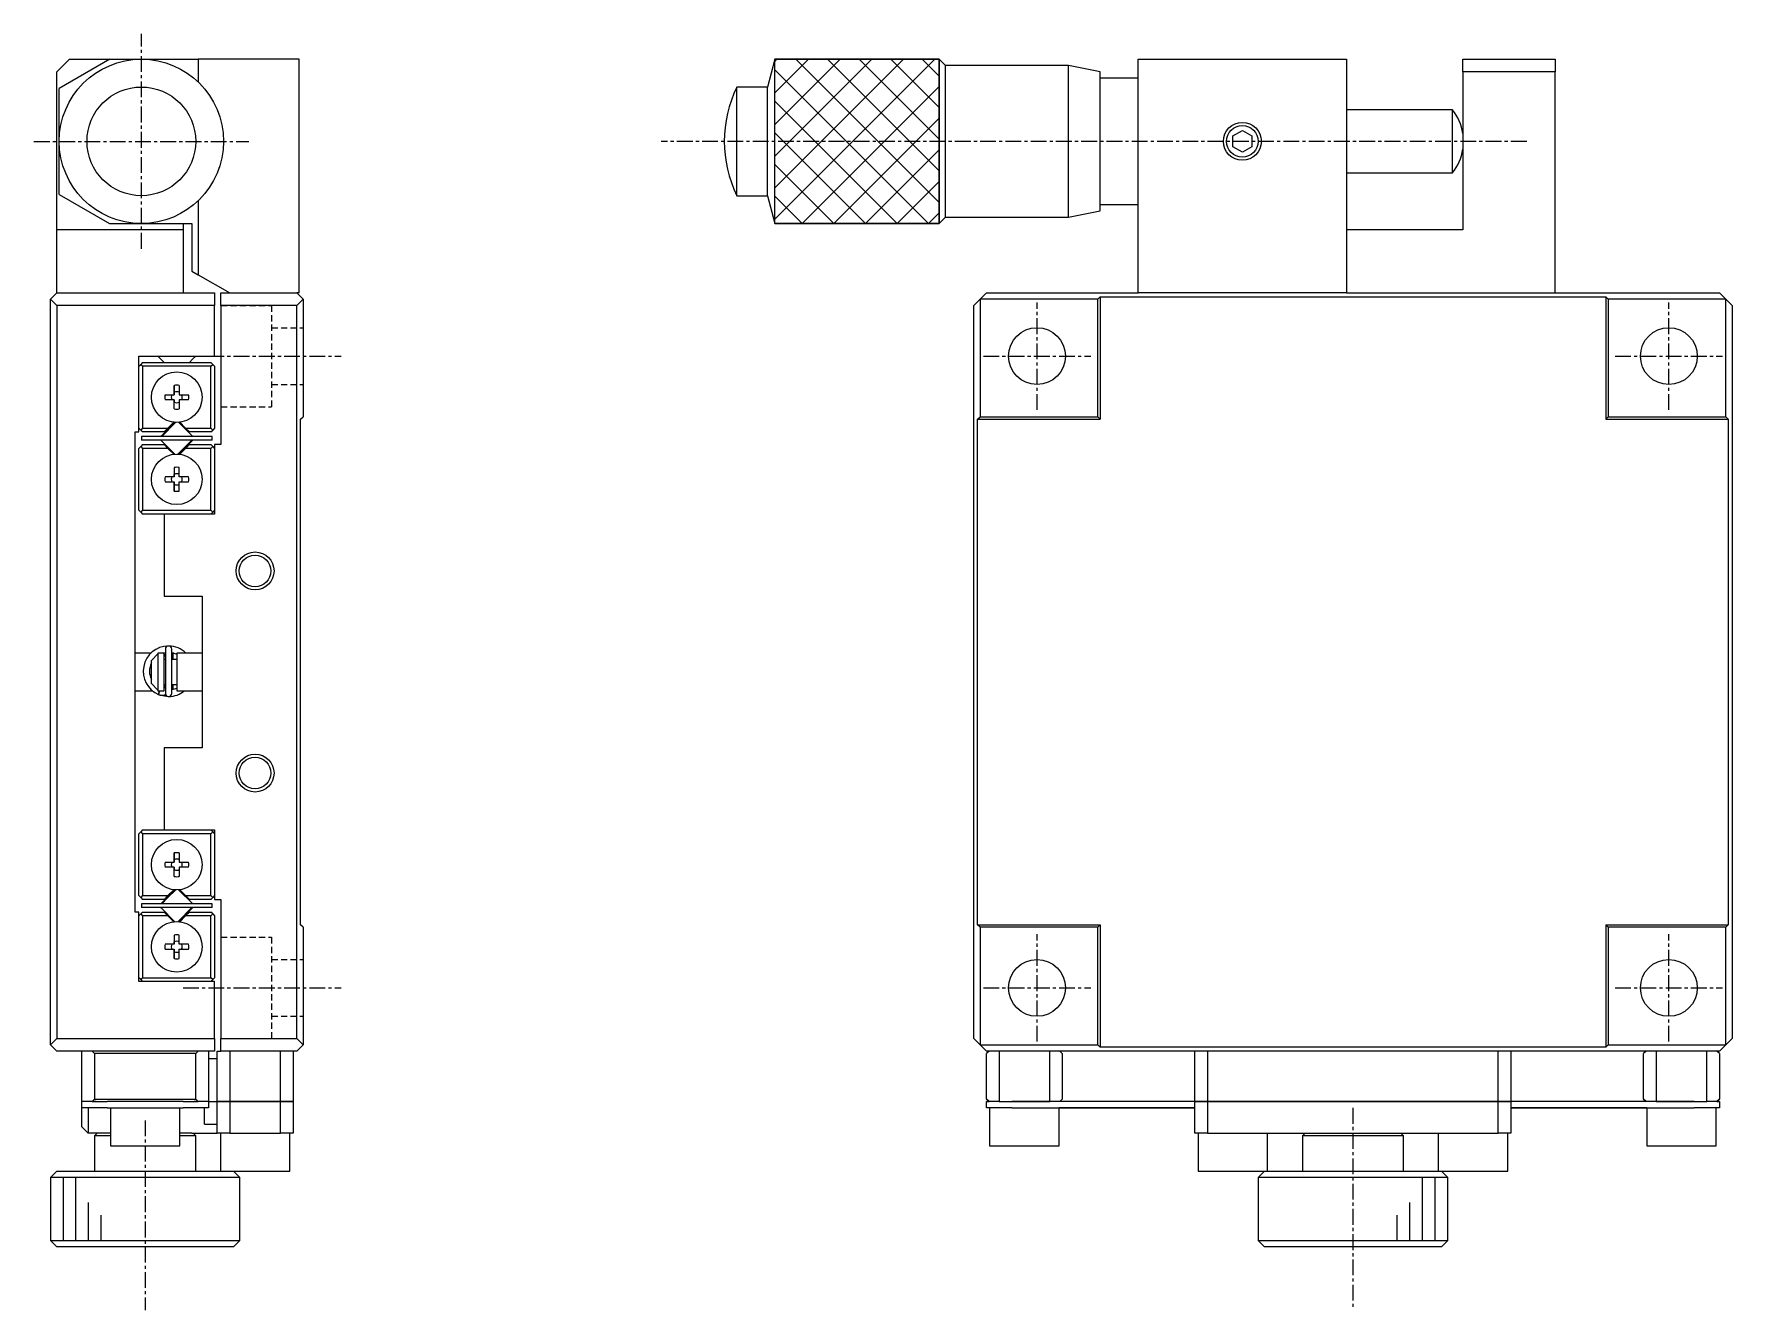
# Model space of a CAD drawing. Extents: x 10 to 365, y 10 to 250.
# Drawn here: x 230.7 to 365.1, y 96 to 197 of the extents above; entities that cross this region are included whole.
import ezdxf

# ---------------------------------------------------------------- set-up
doc = ezdxf.new("R2010")
doc.units = 0
doc.linetypes.add('CENTER', pattern=[2, 1.25, -0.25, 0.25, -0.25])
doc.linetypes.add('DASHED', pattern=[0.75, 0.5, -0.25])
doc.layers.get('0').update_dxf_attribs({"linetype": 'CONTINUOUS'})
doc.layers.add('CENTER', color=1, linetype='CENTER')

msp = doc.modelspace()

# ---------------------------------------------------------------- linework, layer by layer
at = {"color": 7, "linetype": 'CONTINUOUS'}
for p, q in [((233.5, 195), (232.5, 194)), ((236.7, 195), (232.7, 192.690599)), ((233.5, 195), (236.7, 195)), ((236.7, 195), (239.2, 195)), ((239.2, 195), (243.7, 195)), ((243.7, 195), (243.7, 193.190416)), ((251.7, 195), (243.7, 195)), ((251.7, 176.5), (251.7, 195)), ((289.331259, 194.999999), (288.741771, 192.8)), ((289.331259, 182.000001), (289.331259, 194.999999)), ((302.33126, 194.999999), (289.331259, 194.999999)), ((289.331259, 194.999999), (302.33126, 194.999999)), ((289.331259, 182.000001), (289.331259, 194.999999)), ((302.33126, 182.000001), (302.33126, 194.999999)), ((302.831262, 194.499996), (302.33126, 194.999999)), ((302.33126, 194.999999), (302.33126, 182.000001)), ((318.081266, 195), (334.581266, 195)), ((318.081266, 176.5), (318.081266, 195)), ((334.581266, 195), (334.581266, 176.5)), ((343.781266, 195), (351.081266, 195)), ((343.781266, 194), (343.781266, 195)), ((351.081266, 195), (351.081266, 194)), ((232.5, 181.5), (232.5, 194)), ((302.831262, 182.500004), (302.831262, 194.499996)), ((312.581267, 194.499996), (302.831262, 194.499996)), ((312.581267, 182.500004), (312.581267, 194.499996)), ((315.081266, 193.999997), (312.581267, 194.499996)), ((315.081266, 183.000003), (315.081266, 193.999997)), ((343.781266, 194), (343.781266, 181.5)), ((351.081266, 194), (343.781266, 194)), ((351.081266, 176.5), (351.081266, 194)), ((232.7, 188.5), (232.7, 192.690599)), ((286.33126, 184.2), (286.33126, 192.8)), ((288.741771, 192.8), (286.33126, 192.8)), ((288.741771, 184.2), (288.741771, 192.8)), ((318.081266, 193.5), (315.081266, 193.5)), ((342.953757, 190.999996), (334.581266, 190.999996)), ((342.953757, 186.000004), (342.953757, 190.999996)), ((232.7, 184.294229), (232.7, 188.5)), ((325.581266, 188.933013), (326.331266, 189.366025)), ((325.581266, 188.066987), (325.581266, 188.933013)), ((326.331266, 189.366025), (327.081266, 188.933013)), ((327.081266, 188.933013), (327.081266, 188.066987)), ((326.331266, 187.633975), (325.581266, 188.066987)), ((327.081266, 188.066987), (326.331266, 187.633975)), ((334.581266, 186.000004), (342.953757, 186.000004)), ((232.7, 184.294229), (236.673721, 182)), ((286.33126, 184.2), (288.741771, 184.2)), ((288.741771, 184.2), (289.331259, 182.000001)), ((243.7, 183.809584), (243.7, 177.943376)), ((312.581267, 182.500004), (315.081266, 183.000003)), ((315.081266, 183.5), (318.081266, 183.5)), ((242.5, 181.5), (232.5, 181.5)), ((232.5, 176.5), (232.5, 181.5)), ((236.673721, 182), (239.2, 182)), ((239.2, 182), (243.2, 182)), ((242.5, 182), (242.5, 181.5)), ((242.5, 181.5), (242.5, 176.5)), ((243.2, 182), (243.2, 178.232051)), ((289.331259, 182.000001), (302.33126, 182.000001)), ((302.33126, 182.000001), (289.331259, 182.000001)), ((302.33126, 182.000001), (302.831262, 182.500004)), ((302.831262, 182.500004), (312.581267, 182.500004)), ((343.781266, 181.5), (334.581266, 181.5)), ((243.2, 178.232051), (243.7, 177.943376)), ((243.7, 177.943376), (246.2, 176.5)), ((232.5, 176.5), (232, 176)), ((232.5, 176.5), (245, 176.5)), ((245, 176.5), (245, 175.5)), ((245.5, 176.5), (251.5, 176.5)), ((245.5, 175.5), (245.5, 176.5)), ((251.7, 176.5), (251.5, 176.5)), ((251.5, 176.5), (252, 176)), ((306.081266, 176.5), (305.581266, 176)), ((306.081266, 176.5), (318.081266, 176.5)), ((314.881266, 176), (315.081266, 176.2)), ((315.081266, 176.2), (355.081266, 176.2)), ((315.081266, 176.2), (315.081266, 166.5)), ((334.581266, 176.5), (318.081266, 176.5)), ((334.581266, 176.5), (364.081266, 176.5)), ((355.081266, 176.2), (355.281266, 176)), ((355.081266, 176.2), (355.081266, 166.5)), ((364.581266, 176), (364.081266, 176.5)), ((232, 176), (232.5, 175.5)), ((232, 117), (232, 176)), ((232.5, 175.5), (232.5, 117.5)), ((245, 175.5), (232.5, 175.5)), ((245, 171.5), (245, 175.5)), ((245.5, 175.5), (245.5, 164.5)), ((251.5, 175.5), (245.5, 175.5)), ((252, 176), (251.5, 175.5)), ((251.5, 117.5), (251.5, 175.5)), ((252, 176), (252, 166.7)), ((305.581266, 176), (305.081266, 175.5)), ((305.081266, 117.5), (305.081266, 175.5)), ((305.581266, 176), (305.581266, 166.7)), ((314.881266, 176), (305.581266, 176)), ((314.881266, 166.7), (314.881266, 176)), ((364.581266, 176), (355.281266, 176)), ((355.281266, 176), (355.281266, 166.7)), ((364.581266, 166.7), (364.581266, 176)), ((365.081266, 175.5), (364.581266, 176)), ((365.081266, 175.5), (365.081266, 117.5)), ((239, 171.5), (245, 171.5)), ((239, 165.5), (239, 171.5)), ((239, 170.7), (239.15, 170.85)), ((239.3, 171), (239.15, 170.85)), ((239.15, 170.85), (239.3, 170.7)), ((239.3, 171), (244.7, 171)), ((239.3, 170.7), (239.3, 165.8)), ((244.7, 170.7), (239.3, 170.7)), ((240.5, 171.5), (240.75, 171.25)), ((240.75, 171.25), (241, 171)), ((243, 171), (243.25, 171.25)), ((243.25, 171.25), (243.5, 171.5)), ((244.85, 170.85), (244.7, 171)), ((244.7, 170.7), (244.85, 170.85)), ((244.7, 165.8), (244.7, 170.7)), ((244.85, 170.85), (245, 170.7)), ((245, 170.7), (245, 165.8)), ((241.071291, 168.45), (241.8, 168.45)), ((241.8, 168.05), (241.071291, 168.05)), ((241.8, 168.45), (241.8, 169.178709)), ((241.8, 169.178709), (241.8, 168.636392)), ((241.8, 168.636392), (241.8, 168.45)), ((241.8, 167.321291), (241.8, 168.05)), ((241.8, 168.05), (241.8, 167.863608)), ((242.2, 169.178709), (242.2, 168.45)), ((242.2, 168.45), (242.928709, 168.45)), ((242.928709, 168.05), (242.2, 168.05)), ((242.2, 168.05), (242.2, 167.321291)), ((241.8, 167.321291), (241.8, 167.863608)), ((251.8, 166.5), (252, 166.7)), ((305.381266, 166.5), (305.581266, 166.7)), ((305.581266, 166.7), (314.881266, 166.7)), ((315.081266, 166.5), (314.881266, 166.7)), ((355.081266, 166.5), (355.281266, 166.7)), ((355.281266, 166.7), (364.581266, 166.7)), ((364.581266, 166.7), (364.781266, 166.5)), ((238.7, 165.5), (239, 165.5)), ((238.7, 127.5), (238.7, 165.5)), ((239.15, 165.65), (239, 165.8)), ((239.3, 165.8), (239.15, 165.65)), ((239.15, 165.65), (239.3, 165.5)), ((239.3, 165.8), (241.297398, 165.8)), ((240.997398, 165.5), (239.3, 165.5)), ((241.823223, 166.237437), (240.762563, 165.176777)), ((240.806497, 165.15), (241.893934, 166.237437)), ((240.997398, 165.5), (241.297398, 165.8)), ((241.297398, 165.8), (241.761651, 166.264253)), ((243.237437, 165.176777), (242.176777, 166.237437)), ((242.238349, 166.264253), (242.702602, 165.8)), ((242.702602, 165.8), (244.7, 165.8)), ((242.702602, 165.8), (243.002602, 165.5)), ((244.7, 165.5), (243.002602, 165.5)), ((244.85, 165.65), (244.7, 165.8)), ((244.7, 165.5), (244.85, 165.65)), ((245, 165.8), (244.85, 165.65)), ((251.8, 126.5), (251.8, 166.5)), ((305.381266, 126.5), (305.381266, 166.5)), ((305.381266, 166.5), (315.081266, 166.5)), ((355.081266, 166.5), (364.781266, 166.5)), ((364.781266, 166.5), (364.781266, 126.5)), ((239, 164.2), (239.15, 164.35)), ((239, 159.3), (239, 164.2)), ((239.3, 164.5), (239.15, 164.35)), ((239.15, 164.35), (239.3, 164.2)), ((239.2, 165.15), (239.2, 164.85)), ((244.8, 165.15), (239.2, 165.15)), ((244.8, 164.85), (239.2, 164.85)), ((239.3, 164.5), (240.997398, 164.5)), ((239.3, 164.2), (239.3, 159.3)), ((241.297398, 164.2), (239.3, 164.2)), ((240.762563, 164.823223), (241.823223, 163.762563)), ((241.297398, 164.2), (240.997398, 164.5)), ((241.761651, 163.735747), (241.297398, 164.2)), ((242.671751, 164.328249), (242.106066, 163.762563)), ((242.176777, 163.762563), (243.237437, 164.823223)), ((242.702602, 164.2), (242.238349, 163.735747)), ((243.193503, 164.85), (242.671751, 164.328249)), ((243.002602, 164.5), (242.702602, 164.2)), ((244.7, 164.2), (242.702602, 164.2)), ((243.002602, 164.5), (244.7, 164.5)), ((244.85, 164.35), (244.7, 164.5)), ((244.7, 164.2), (244.85, 164.35)), ((244.7, 159.3), (244.7, 164.2)), ((244.8, 164.85), (244.8, 165.15)), ((244.85, 164.35), (245, 164.2)), ((245, 164.5), (245, 159)), ((245.5, 164.5), (245, 164.5)), ((241.8, 162.678709), (241.8, 161.95)), ((241.8, 162.678709), (241.8, 162.136392)), ((242.2, 161.95), (242.2, 162.678709)), ((241.8, 161.95), (241.071291, 161.95)), ((241.071291, 161.55), (241.8, 161.55)), ((241.8, 161.95), (241.8, 162.136392)), ((241.8, 161.55), (241.8, 160.821291)), ((241.8, 161.363608), (241.8, 161.55)), ((241.8, 160.821291), (241.8, 161.363608)), ((242.928709, 161.95), (242.2, 161.95)), ((242.2, 160.821291), (242.2, 161.55)), ((242.2, 161.55), (242.928709, 161.55)), ((239.15, 159.15), (239, 159.3)), ((239.3, 159.3), (239.15, 159.15)), ((239.15, 159.15), (239.3, 159)), ((239.3, 159.3), (244.7, 159.3)), ((241, 159), (239.3, 159)), ((241, 159), (241, 152.5)), ((245, 159), (241, 159)), ((244.85, 159.15), (244.7, 159.3)), ((244.7, 159), (244.85, 159.15)), ((245, 159.3), (244.85, 159.15)), ((241, 152.5), (244, 152.5)), ((244, 152.5), (244, 140.5)), ((239.965512, 148), (238.7, 148)), ((240, 147.416515), (240.5, 147.945683)), ((240.5, 148), (240.5, 147.945683)), ((241, 148), (240.5, 148)), ((240.5, 147.945683), (240.5, 145.054317)), ((240.619726, 148.41795), (240.559918, 148.395328)), ((240.936083, 148.000326), (241.097616, 148.037079)), ((241, 145), (241, 148)), ((241.000039, 147.904631), (241.097626, 147.705135)), ((241.097626, 148.306982), (241.097626, 144.806982)), ((241.597626, 144.806982), (241.597626, 148.306982)), ((241.597642, 148.036807), (242.00002, 147.9089)), ((241.7, 148), (241.7, 147.5)), ((241.759048, 148), (241.7, 148)), ((242, 148), (242, 145)), ((244, 148), (242, 148)), ((240, 145.583485), (240, 147.416515)), ((241.097626, 147.5), (241, 147.5)), ((241.097626, 147.5), (241, 147.5)), ((241.7, 147.5), (241.597626, 147.5)), ((242, 147.5), (241.597626, 147.5)), ((240.5, 145.054317), (240, 145.583485)), ((241, 145.5), (241.097626, 145.5)), ((241, 145.5), (241.097626, 145.5)), ((241.097626, 145.408829), (241.000025, 145.209323)), ((241.597626, 145.5), (241.7, 145.5)), ((241.597626, 145.5), (242, 145.5)), ((242.000013, 145.205314), (241.597653, 145.076912)), ((241.7, 145.5), (241.7, 145.098367)), ((238.7, 145), (240.09524, 145)), ((240.478625, 144.756885), (240.557572, 144.720874)), ((240.5, 145.054317), (240.5, 145)), ((240.5, 145), (241, 145)), ((240.551078, 144.723583), (240.638767, 145.006774)), ((240.556057, 144.736656), (240.555861, 144.729621)), ((240.555861, 144.729621), (240.556443, 144.724247)), ((240.557031, 144.745299), (240.556057, 144.736656)), ((240.556443, 144.724247), (240.557799, 144.720577)), ((240.558773, 144.755485), (240.557031, 144.745299)), ((240.557799, 144.720577), (240.559918, 144.718636)), ((240.561272, 144.767136), (240.558773, 144.755485)), ((240.559918, 144.718636), (240.5925, 144.705584)), ((240.564508, 144.780165), (240.561272, 144.767136)), ((240.568456, 144.794471), (240.564508, 144.780165)), ((240.573087, 144.809946), (240.568456, 144.794471)), ((240.578366, 144.826473), (240.573087, 144.809946)), ((240.584252, 144.843927), (240.578366, 144.826473)), ((240.590701, 144.862174), (240.584252, 144.843927)), ((240.597663, 144.881076), (240.590701, 144.862174)), ((240.5925, 144.705584), (240.627517, 144.693493)), ((240.605086, 144.90049), (240.597663, 144.881076)), ((240.612914, 144.920268), (240.605086, 144.90049)), ((240.621086, 144.94026), (240.612914, 144.920268)), ((240.615622, 144.697022), (241.318087, 144.558496)), ((240.629542, 144.960314), (240.621086, 144.94026)), ((240.627517, 144.693493), (240.663085, 144.683168)), ((240.638216, 144.980278), (240.629542, 144.960314)), ((240.647043, 145), (240.638216, 144.980278)), ((240.663085, 144.683168), (240.699115, 144.674634)), ((240.699115, 144.674634), (240.735517, 144.66791)), ((240.735517, 144.66791), (240.772203, 144.663012)), ((240.772203, 144.663012), (240.809083, 144.659953)), ((240.809083, 144.659953), (240.846067, 144.658738)), ((240.846067, 144.658738), (240.883064, 144.659371)), ((240.883064, 144.659371), (240.919984, 144.66185)), ((240.919984, 144.66185), (240.956736, 144.666169)), ((240.956736, 144.666169), (240.993232, 144.672317)), ((240.993232, 144.672317), (241.029381, 144.680279)), ((241.029381, 144.680279), (241.065096, 144.690037)), ((241.065096, 144.690037), (241.100289, 144.701566)), ((241.100289, 144.701566), (241.118057, 144.708138)), ((242, 145), (244, 145)), ((241, 140.5), (241, 134)), ((244, 140.5), (241, 140.5)), ((239, 133.7), (239.15, 133.85)), ((239, 128.8), (239, 133.7)), ((239.3, 134), (239.15, 133.85)), ((239.15, 133.85), (239.3, 133.7)), ((239.3, 134), (241, 134)), ((239.3, 133.7), (239.3, 128.8)), ((244.7, 133.7), (239.3, 133.7)), ((241, 134), (245, 134)), ((244.85, 133.85), (244.7, 134)), ((244.7, 133.7), (244.85, 133.85)), ((244.7, 128.8), (244.7, 133.7)), ((244.85, 133.85), (245, 133.7)), ((245, 134), (245, 128.5)), ((241.8, 131.45), (241.8, 132.178709)), ((241.8, 132.178709), (241.8, 131.636392)), ((242.2, 132.178709), (242.2, 131.45)), ((241.071291, 131.45), (241.8, 131.45)), ((241.8, 131.05), (241.071291, 131.05)), ((241.8, 131.636392), (241.8, 131.45)), ((241.8, 130.321291), (241.8, 131.05)), ((241.8, 131.05), (241.8, 130.863608)), ((241.8, 130.321291), (241.8, 130.863608)), ((242.2, 131.45), (242.928709, 131.45)), ((242.928709, 131.05), (242.2, 131.05)), ((242.2, 131.05), (242.2, 130.321291)), ((241.823223, 129.237437), (240.762563, 128.176777)), ((241.297398, 128.8), (241.761651, 129.264253)), ((241.328249, 128.671751), (241.893934, 129.237437)), ((243.237437, 128.176777), (242.176777, 129.237437)), ((242.238349, 129.264253), (242.702602, 128.8)), ((239.15, 128.65), (239, 128.8)), ((239.3, 128.8), (239.15, 128.65)), ((239.15, 128.65), (239.3, 128.5)), ((239.2, 128.15), (239.2, 127.85)), ((244.8, 128.15), (239.2, 128.15)), ((244.8, 127.85), (239.2, 127.85)), ((239.3, 128.8), (241.297398, 128.8)), ((240.997398, 128.5), (239.3, 128.5)), ((240.762563, 127.823223), (241.823223, 126.762563)), ((240.806497, 128.15), (241.328249, 128.671751)), ((240.997398, 128.5), (241.297398, 128.8)), ((243.193503, 127.85), (242.106066, 126.762563)), ((242.176777, 126.762563), (243.237437, 127.823223)), ((242.702602, 128.8), (243.002602, 128.5)), ((242.702602, 128.8), (244.7, 128.8)), ((244.7, 128.5), (243.002602, 128.5)), ((244.85, 128.65), (244.7, 128.8)), ((244.7, 128.5), (244.85, 128.65)), ((244.8, 127.85), (244.8, 128.15)), ((245, 128.8), (244.85, 128.65)), ((245, 128.5), (245.5, 128.5)), ((245.5, 128.5), (245.5, 117.5)), ((239, 127.5), (238.7, 127.5)), ((239, 122), (239, 127.5)), ((239, 127.2), (239.15, 127.35)), ((239.3, 127.5), (239.15, 127.35)), ((239.15, 127.35), (239.3, 127.2)), ((239.3, 127.5), (240.997398, 127.5)), ((239.3, 127.2), (239.3, 122.3)), ((241.297398, 127.2), (239.3, 127.2)), ((241.297398, 127.2), (240.997398, 127.5)), ((241.761651, 126.735747), (241.297398, 127.2)), ((242.702602, 127.2), (242.238349, 126.735747)), ((243.002602, 127.5), (242.702602, 127.2)), ((244.7, 127.2), (242.702602, 127.2)), ((243.002602, 127.5), (244.7, 127.5)), ((244.85, 127.35), (244.7, 127.5)), ((244.7, 127.2), (244.85, 127.35)), ((244.7, 122.3), (244.7, 127.2)), ((244.85, 127.35), (245, 127.2)), ((245, 127.2), (245, 122.3)), ((252, 126.3), (251.8, 126.5)), ((305.581266, 126.3), (305.381266, 126.5)), ((305.381266, 126.5), (315.081266, 126.5)), ((314.881266, 126.3), (315.081266, 126.5)), ((315.081266, 126.5), (315.081266, 116.8)), ((355.081266, 126.5), (355.081266, 116.8)), ((355.281266, 126.3), (355.081266, 126.5)), ((355.081266, 126.5), (364.781266, 126.5)), ((364.781266, 126.5), (364.581266, 126.3)), ((241.8, 125.678709), (241.8, 124.95)), ((241.8, 125.678709), (241.8, 125.136392)), ((241.8, 124.95), (241.8, 125.136392)), ((242.2, 124.95), (242.2, 125.678709)), ((252, 126.3), (252, 117)), ((305.581266, 126.3), (305.581266, 117)), ((314.881266, 126.3), (305.581266, 126.3)), ((314.881266, 117), (314.881266, 126.3)), ((355.281266, 126.3), (355.281266, 117)), ((364.581266, 126.3), (355.281266, 126.3)), ((364.581266, 117), (364.581266, 126.3)), ((241.8, 124.95), (241.071291, 124.95)), ((241.071291, 124.55), (241.8, 124.55)), ((241.8, 124.55), (241.8, 123.821291)), ((241.8, 124.363608), (241.8, 124.55)), ((241.8, 123.821291), (241.8, 124.363608)), ((242.928709, 124.95), (242.2, 124.95)), ((242.2, 123.821291), (242.2, 124.55)), ((242.2, 124.55), (242.928709, 124.55)), ((239.15, 122.15), (239, 122.3)), ((239.3, 122.3), (239.15, 122.15)), ((239.3, 122.3), (244.7, 122.3)), ((244.85, 122.15), (244.7, 122.3)), ((245, 122.3), (244.85, 122.15)), ((245, 122), (239, 122)), ((239.15, 122.15), (239.3, 122)), ((244.7, 122), (244.85, 122.15)), ((245, 117.5), (245, 122)), ((232.5, 117.5), (232, 117)), ((232, 117), (232.5, 116.5)), ((232.5, 117.5), (245, 117.5)), ((245, 117.5), (245, 116.5)), ((245.5, 117.5), (251.5, 117.5)), ((245.5, 116.5), (245.5, 117.5)), ((251.5, 117.5), (252, 117)), ((252, 117), (251.5, 116.5)), ((305.081266, 117.5), (305.581266, 117)), ((305.581266, 117), (314.881266, 117)), ((305.581266, 117), (306.081266, 116.5)), ((315.081266, 116.8), (314.881266, 117)), ((355.281266, 117), (355.081266, 116.8)), ((355.281266, 117), (364.581266, 117)), ((364.081266, 116.5), (364.581266, 117)), ((364.581266, 117), (365.081266, 117.5)), ((245, 116.5), (232.5, 116.5)), ((234.5, 112.5), (234.5, 116.5)), ((235.5, 116.3), (235.3, 116.5)), ((235.5, 116.3), (235.5, 112.7)), ((243.5, 116.3), (235.5, 116.3)), ((243.7, 116.5), (243.5, 116.3)), ((243.5, 112.7), (243.5, 116.3)), ((244.5, 116.5), (244.5, 112.5)), ((244.5, 115.9), (245.2, 115.9)), ((245.2, 112.5), (245.2, 116.5)), ((245.2, 116.5), (245.5, 116.5)), ((251.5, 116.5), (245.5, 116.5)), ((246.2, 116.5), (246.2, 112.5)), ((250.2, 112.5), (250.2, 116.5)), ((251.2, 116.5), (251.2, 112.5)), ((306.281266, 116.5), (306.081266, 116.3)), ((364.081266, 116.5), (306.081266, 116.5)), ((306.081266, 112.7), (306.081266, 116.3)), ((307.081266, 116.5), (307.081266, 112.5)), ((311.081266, 112.5), (311.081266, 116.5)), ((312.081266, 116.3), (311.881266, 116.5)), ((312.081266, 116.3), (312.081266, 112.7)), ((355.081266, 116.8), (315.081266, 116.8)), ((322.581266, 112.5), (322.581266, 116.5)), ((323.581266, 116.5), (323.581266, 112.5)), ((346.581266, 112.5), (346.581266, 116.5)), ((347.581266, 116.5), (347.581266, 112.5)), ((358.281266, 116.5), (358.081266, 116.3)), ((358.081266, 112.7), (358.081266, 116.3)), ((359.081266, 116.5), (359.081266, 112.5)), ((363.081266, 112.5), (363.081266, 116.5)), ((364.081266, 116.3), (363.881266, 116.5)), ((364.081266, 116.3), (364.081266, 112.7)), ((235.3, 112.5), (234.5, 112.5)), ((234.5, 112), (234.5, 112.5)), ((234.5, 110.5), (234.5, 112)), ((236.5, 112), (234.5, 112)), ((235, 112), (235, 110)), ((235.3, 112.5), (235.5, 112.7)), ((235.62822, 112.5), (235.3, 112.5)), ((235.3, 112.5), (235.62822, 112.5)), ((235.5, 112.7), (243.5, 112.7)), ((235.62822, 112.5), (236.5, 112.5)), ((241, 112.5), (236.5, 112.5)), ((236.5, 112), (242.5, 112)), ((236.75, 112), (236.75, 109)), ((242.5, 112.5), (241, 112.5)), ((242.25, 109), (242.25, 112)), ((242.5, 112.5), (243.37178, 112.5)), ((244.5, 112), (242.5, 112)), ((243.7, 112.5), (243.37178, 112.5)), ((243.37178, 112.5), (243.7, 112.5)), ((243.5, 112.7), (243.7, 112.5)), ((244.5, 112.5), (243.7, 112.5)), ((244.2, 110.7), (244.2, 112)), ((244.5, 112.5), (245.2, 112.5)), ((244.5, 112.5), (244.5, 112)), ((245.2, 110), (245.2, 112.5)), ((245.2, 112.5), (246.2, 112.5)), ((246.2, 112.5), (245.2, 112.5)), ((246.2, 112.5), (246.2, 110)), ((250.2, 112.5), (246.2, 112.5)), ((246.2, 112.5), (250.2, 112.5)), ((250.2, 110), (250.2, 112.5)), ((250.2, 112.5), (251.2, 112.5)), ((251.2, 112.5), (250.2, 112.5)), ((251.2, 112.5), (251.2, 110)), ((306.081266, 112.7), (306.281266, 112.5)), ((306.281266, 112.5), (306.081266, 112.7)), ((306.081266, 112), (306.081266, 112.5)), ((306.081266, 112.5), (306.281266, 112.5)), ((308.081266, 112), (306.081266, 112)), ((306.331266, 112), (306.081266, 112)), ((307.081266, 112.5), (306.281266, 112.5)), ((306.331266, 112), (306.331266, 109)), ((307.081266, 112.5), (308.081266, 112.5)), ((308.081266, 112.5), (311.081266, 112.5)), ((311.081266, 112.5), (308.081266, 112.5)), ((308.081266, 112), (322.581266, 112)), ((322.581266, 112.5), (311.081266, 112.5)), ((322.581266, 112), (311.831266, 112)), ((311.831266, 109), (311.831266, 112)), ((311.881266, 112.5), (312.081266, 112.7)), ((312.081266, 112.7), (311.881266, 112.5)), ((322.581266, 110), (322.581266, 112.5)), ((322.581266, 112.5), (323.581266, 112.5)), ((323.581266, 112.5), (322.581266, 112.5)), ((323.581266, 112.5), (323.581266, 110)), ((346.581266, 112.5), (323.581266, 112.5)), ((323.581266, 112.5), (346.581266, 112.5)), ((346.581266, 110), (346.581266, 112.5)), ((346.581266, 112.5), (347.581266, 112.5)), ((347.581266, 112.5), (346.581266, 112.5)), ((347.581266, 112.5), (347.581266, 110)), ((359.081266, 112.5), (347.581266, 112.5)), ((347.581266, 112), (362.081266, 112)), ((358.331266, 112), (347.581266, 112)), ((358.081266, 112.7), (358.281266, 112.5)), ((358.281266, 112.5), (358.081266, 112.7)), ((358.331266, 112), (358.331266, 109)), ((359.081266, 112.5), (362.081266, 112.5)), ((362.081266, 112.5), (359.081266, 112.5)), ((362.081266, 112.5), (363.081266, 112.5)), ((364.081266, 112), (362.081266, 112)), ((363.881266, 112.5), (363.081266, 112.5)), ((364.081266, 112), (363.831266, 112)), ((363.831266, 109), (363.831266, 112)), ((363.881266, 112.5), (364.081266, 112.7)), ((364.081266, 112.7), (363.881266, 112.5)), ((363.881266, 112.5), (364.081266, 112.5)), ((364.081266, 112.5), (364.081266, 112)), ((235, 110), (234.5, 110.5)), ((244.2, 110.7), (245.2, 110.7)), ((236.75, 110), (235, 110)), ((235.7, 110), (235.5, 109.8)), ((236.75, 109.8), (235.5, 109.8)), ((235.5, 109.8), (235.5, 107)), ((236.75, 109), (242.25, 109)), ((243.2, 110), (242.25, 110)), ((243.5, 109.8), (242.25, 109.8)), ((243.2, 110), (245.2, 110)), ((243.5, 109.8), (243.3, 110)), ((243.5, 107), (243.5, 109.8)), ((246.2, 110), (245.2, 110)), ((245.45, 110), (245.45, 107)), ((246.2, 110), (250.2, 110)), ((251.2, 110), (250.2, 110)), ((250.95, 107), (250.95, 110)), ((306.331266, 109), (311.831266, 109)), ((323.581266, 110), (322.581266, 110)), ((322.831266, 110), (322.831266, 107)), ((323.581266, 110), (346.581266, 110)), ((328.331266, 107), (328.331266, 110)), ((331.281266, 110), (331.081266, 109.8)), ((335.081266, 109.8), (331.081266, 109.8)), ((331.081266, 109.8), (331.081266, 107)), ((339.081266, 109.8), (335.081266, 109.8)), ((339.081266, 109.8), (338.881266, 110)), ((339.081266, 107), (339.081266, 109.8)), ((341.831266, 110), (341.831266, 107)), ((347.581266, 110), (346.581266, 110)), ((347.331266, 107), (347.331266, 110)), ((358.331266, 109), (363.831266, 109)), ((232.5, 107), (232, 106.5)), ((247, 106.5), (232, 106.5)), ((232, 106.5), (232, 101.5)), ((232.5, 107), (245.45015, 107)), ((245.45, 107), (250.95, 107)), ((247, 106.5), (246.5, 107)), ((247, 101.5), (247, 106.5)), ((322.831266, 107), (328.331266, 107)), ((328.081266, 107), (327.581266, 106.5)), ((335.081266, 106.5), (327.581266, 106.5)), ((327.581266, 106.5), (327.581266, 101.5)), ((328.331266, 107), (335.081266, 107)), ((335.081266, 107), (341.831266, 107)), ((342.581266, 106.5), (335.081266, 106.5)), ((341.831266, 107), (347.331266, 107)), ((342.581266, 106.5), (342.081266, 107)), ((342.581266, 101.5), (342.581266, 106.5)), ((232, 101.5), (247, 101.5)), ((232, 101.5), (232.5, 101)), ((246.5, 101), (232.5, 101)), ((246.5, 101), (247, 101.5)), ((327.581266, 101.5), (342.581266, 101.5)), ((327.581266, 101.5), (328.081266, 101)), ((342.081266, 101), (328.081266, 101)), ((342.081266, 101), (342.581266, 101.5))]:
    msp.add_line(p, q, dxfattribs=at)
at = {"color": 3, "linetype": 'CONTINUOUS'}
for p, q in [((289.331259, 194.831259), (289.499999, 194.999999)), ((289.331259, 192.331259), (291.999999, 194.999999)), ((289.331259, 189.831259), (294.499999, 194.999999)), ((289.331259, 187.331259), (296.999999, 194.999999)), ((289.331259, 184.831259), (299.499999, 194.999999)), ((289.331259, 182.331259), (301.999999, 194.999999)), ((291.000001, 194.999999), (302.33126, 183.66874)), ((293.500001, 194.999999), (302.33126, 186.16874)), ((296.000001, 194.999999), (302.33126, 188.66874)), ((298.500001, 194.999999), (302.33126, 191.16874)), ((301.000001, 194.999999), (302.33126, 193.66874)), ((289.331259, 194.168741), (301.499999, 182.000001)), ((291.500001, 182.000001), (302.33126, 192.83126)), ((289.331259, 191.668741), (298.999999, 182.000001)), ((294.000001, 182.000001), (302.33126, 190.33126)), ((289.331259, 189.168741), (296.499999, 182.000001)), ((296.500001, 182.000001), (302.33126, 187.83126)), ((289.331259, 186.668741), (293.999999, 182.000001)), ((289.331259, 184.168741), (291.499999, 182.000001)), ((299.000001, 182.000001), (302.33126, 185.33126)), ((301.500001, 182.000001), (302.33126, 182.83126)), ((233, 106.5), (233, 101.5)), ((234, 106.5), (234, 101.5)), ((340.581266, 101.5), (340.581266, 106.5)), ((341.581266, 101.5), (341.581266, 106.5)), ((235, 104.5), (235, 101.5)), ((236, 103.5), (236, 101.5)), ((338.581266, 101.5), (338.581266, 103.5)), ((339.581266, 101.5), (339.581266, 104.5))]:
    msp.add_line(p, q, dxfattribs=at)
at = {"color": 3, "linetype": 'DASHED'}
for p, q in [((245.5, 175.5), (249.5, 175.5)), ((249.5, 175.5), (249.5, 167.5)), ((249.5, 173.75), (252, 173.75)), ((249.5, 169.25), (252, 169.25)), ((245.5, 167.5), (249.5, 167.5)), ((245.5, 125.5), (249.5, 125.5)), ((249.5, 125.5), (249.5, 117.5)), ((249.5, 123.75), (252, 123.75)), ((249.5, 119.25), (252, 119.25)), ((245.5, 117.5), (249.5, 117.5))]:
    msp.add_line(p, q, dxfattribs=at)
at = {"color": 7, "linetype": 'CONTINUOUS'}
for centre, radius in [((239.2, 188.5), 6.499999), ((239.2, 188.5), 4.3), ((326.331266, 188.5), 1.25), ((310.081266, 171.5), 2.25), ((360.081266, 171.5), 2.25), ((242, 168.25), 2), ((242, 161.75), 2), ((248.2, 154.5), 1.25), ((248.2, 138.5), 1.25), ((242, 131.25), 2), ((242, 124.75), 2), ((310.081266, 121.5), 2.25), ((360.081266, 121.5), 2.25)]:
    msp.add_circle(centre, radius, dxfattribs=at)
at = {"color": 3, "linetype": 'CONTINUOUS'}
for centre in [(326.331266, 188.5), (248.2, 154.5), (248.2, 138.5)]:
    msp.add_circle(centre, 1.5, dxfattribs=at)
at = {"color": 7, "linetype": 'CONTINUOUS'}
for centre, radius, start, end in [((295.07626, 188.500001), 9.745001, 153.816211, 206.183794), ((339.831261, 188.500001), 3.999997, 9.067999, 38.682182), ((339.831261, 188.500001), 3.999997, 321.317804, 350.932001), ((242, 168.25), 0.95, 167.846803, 192.153197), ((242, 168.25), 0.435085, 152.633517, 207.366483), ((242, 168.25), 0.95, 77.846803, 102.153197), ((242, 168.25), 0.435085, 62.633517, 117.366483), ((242, 168.25), 0.435085, 332.633517, 27.366483), ((242, 168.25), 0.95, 347.846803, 12.153197), ((242, 168.25), 0.435085, 242.633517, 297.366483), ((242, 168.25), 0.95, 257.846803, 282.153197), ((241.964645, 166.096016), 0.2, 126.858028, 135), ((242.035355, 166.096016), 0.2, 128.738756, 135), ((242.035355, 166.096016), 0.2, 45, 53.141972), ((240.903984, 165.035355), 0.2, 135, 145.024696), ((240.903984, 164.964645), 0.2, 214.975304, 225), ((243.096016, 165.035355), 0.2, 34.975304, 45), ((243.096016, 164.964645), 0.2, 315, 325.024696), ((242, 161.75), 0.95, 77.846803, 102.153197), ((241.964645, 163.903984), 0.2, 225, 233.141972), ((241.964645, 163.903984), 0.2, 308.738756, 315), ((242.035355, 163.903984), 0.2, 306.858028, 315), ((242, 161.75), 0.95, 167.846803, 192.153197), ((242, 161.75), 0.435085, 152.633517, 207.366483), ((242, 161.75), 0.435085, 62.633517, 117.366483), ((242, 161.75), 0.435085, 242.633517, 297.366483), ((242, 161.75), 0.435085, 332.633517, 27.366483), ((242, 161.75), 0.95, 347.846803, 12.153197), ((242, 161.75), 0.95, 257.846803, 282.153197), ((241.348005, 146.556834), 1.9989, 90.899173, 246.789018), ((241.347626, 148.306982), 0.25, 0, 180), ((241.348934, 146.56066), 1.994977, 46.191727, 89.234905), ((241.347024, 146.557168), 1.500466, 153.876923, 206.102316), ((241.347626, 144.806982), 0.25, 180, 0), ((241.345557, 146.562915), 2.00474, 270.907419, 308.75704), ((242, 131.25), 0.95, 77.846803, 102.153197), ((242, 131.25), 0.95, 167.846803, 192.153197), ((242, 131.25), 0.435085, 152.633517, 207.366483), ((242, 131.25), 0.435085, 62.633517, 117.366483), ((242, 131.25), 0.435085, 242.633517, 297.366483), ((242, 131.25), 0.435085, 332.633517, 27.366483), ((242, 131.25), 0.95, 347.846803, 12.153197), ((242, 131.25), 0.95, 257.846803, 282.153197), ((241.964645, 129.096016), 0.2, 126.858028, 135), ((242.035355, 129.096016), 0.2, 128.738756, 135), ((242.035355, 129.096016), 0.2, 45, 53.141972), ((240.903984, 128.035355), 0.2, 135, 145.024696), ((240.903984, 127.964645), 0.2, 214.975304, 225), ((243.096016, 128.035355), 0.2, 34.975304, 45), ((243.096016, 127.964645), 0.2, 315, 325.024696), ((241.964645, 126.903984), 0.2, 225, 233.141972), ((241.964645, 126.903984), 0.2, 308.738756, 315), ((242.035355, 126.903984), 0.2, 306.858028, 315), ((242, 124.75), 0.95, 77.846803, 102.153197), ((242, 124.75), 0.435085, 62.633517, 117.366483), ((242, 124.75), 0.95, 167.846803, 192.153197), ((242, 124.75), 0.435085, 152.633517, 207.366483), ((242, 124.75), 0.435085, 242.633517, 297.366483), ((242, 124.75), 0.95, 257.846803, 282.153197), ((242, 124.75), 0.435085, 332.633517, 27.366483), ((242, 124.75), 0.95, 347.846803, 12.153197)]:
    msp.add_arc(centre, radius, start, end, dxfattribs=at)
at = {"layer": 'CENTER', "color": 1, "linetype": 'CENTER'}
for p, q in [((239.2, 180.000001), (239.2, 196.999999)), ((230.700001, 188.5), (247.699999, 188.5)), ((348.831258, 188.5), (280.331259, 188.5)), ((310.081266, 167.25), (310.081266, 175.75)), ((360.081266, 167.25), (360.081266, 175.75)), ((242.5, 171.5), (255, 171.5)), ((305.831266, 171.5), (314.331266, 171.5)), ((355.831266, 171.5), (364.331266, 171.5)), ((310.081266, 117.25), (310.081266, 125.75)), ((360.081266, 117.25), (360.081266, 125.75)), ((242.5, 121.5), (255, 121.5)), ((305.831266, 121.5), (314.331266, 121.5)), ((355.831266, 121.5), (364.331266, 121.5)), ((335.081266, 112), (335.081266, 96)), ((239.5, 111), (239.5, 96))]:
    msp.add_line(p, q, dxfattribs=at)

doc.saveas('drawing.dxf')
